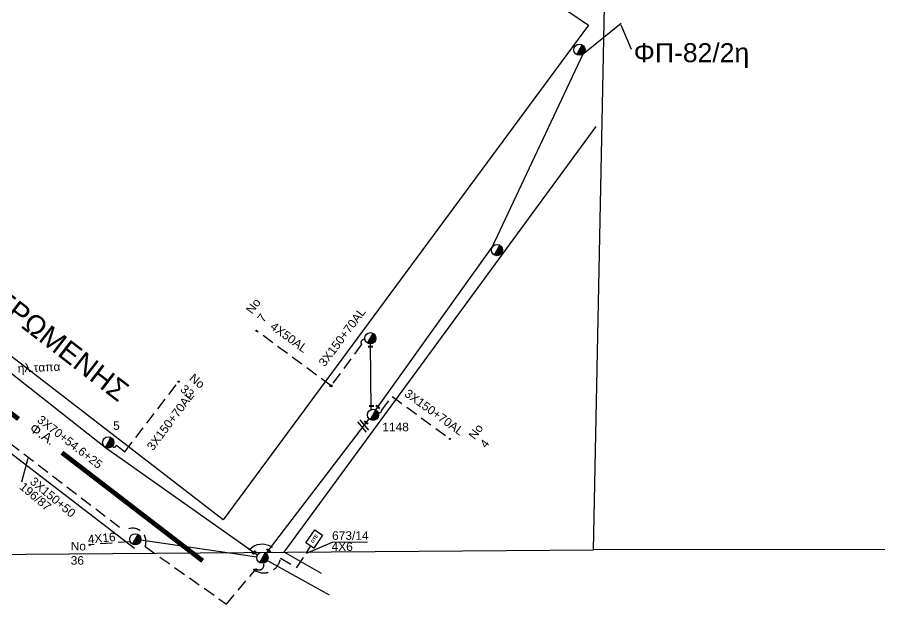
# Model space of a CAD drawing. Header units: millimetres. Extents: x 771 to 3391, y 686 to 1835.
# Drawn here: x 2753.9 to 2935.6, y 748.3 to 875.6 of the extents above; entities that cross this region are included whole.
import ezdxf

# ---------------------------------------------------------------- set-up
doc = ezdxf.new("R2010")
doc.units = ezdxf.units.MM
doc.linetypes.add('DASHED', pattern=[19.05, 12.7, -6.35])
for name, color, linetype in [('Pillar OTE', 7, 'Continuous'), ('Άγνωστα', 7, 'Continuous'), ('Γυμνά εναέρια ΧΤ (3Φ)   4x50CU', 7, 'Continuous'), ('Γυμνά εναέρια ΧΤ και ΦΟΠ (3Φ)   4x50+16AL', 7, 'Continuous'), ('Επιγραφές - Σχήματα', 7, 'Continuous'), ('Καλώδια ΧΤ   3x150+50CU', 7, 'DASHED'), ('Καλώδια ΧΤ   3x150+70AL', 7, 'DASHED'), ('Μηχανική τομή', 7, 'Continuous'), ('Στύλος ΦΜ', 7, 'Continuous'), ('Στύλος ΦΜ @ 1', 7, 'Continuous'), ('Συνδέσεις', 7, 'Continuous'), ('Συνεστραμμένα ΧΤ   3x70+54.6+25 AL', 7, 'SYN_LINE'), ('Τομή', 7, 'Continuous'), ('Υπόβαθρο ΔΕΗ', 7, 'Continuous'), ('Υπόγεια Καλώδια Δικτύου ΧΤ   .075', 7, 'DASHED'), ('Υπόγεια καλώδια Παροχών ΧΤ   4x16AL', 7, 'DASHED'), ('Υπόγεια καλώδια Παροχών ΧΤ   4x50AL', 7, 'DASHED'), ('Υπόγεια καλώδια Παροχών ΧΤ   4x6', 7, 'DASHED')]:
    doc.layers.add(name, color=color, linetype=linetype)
doc.styles.add('arial', font='arial.ttf')
doc.styles.get("Standard").update_dxf_attribs({"font": 'arial.ttf'})
doc.linetypes.add('SYN_LINE', pattern='A,0.5,-0.0001,["/\\/\\/\\/",Standard,S=0.1,R=0,X=0,Y=-0.05],-0.25', length=0.7501)
doc.dimstyles.new('ISO-25', dxfattribs={"dimtxt": 2.5, "dimasz": 2.5, "dimexe": 1.25, "dimexo": 0.625, "dimtad": 1, "dimtxsty": 'Standard', "dimcen": 2.5, "dimadec": 0, "dimazin": 0, "dimtfac": 1, "dimtmove": 0, "dimatfit": 3, "dimfxl": 1, "dimarcsym": 0})

# ---------------------------------------------------------------- blocks, each defined once
blk = doc.blocks.new('ΥΠΑΡΧΩΝ ΤΣΙΜΕΝΤΕΝΙΟΣ ΣΤΥΛΟΣ')
at = {"layer": 'Στύλος ΦΜ'}
blk.add_hatch(color=7, dxfattribs=at).paths.add_polyline_path([(-1.29, -2.28, 0.574793), (2.62, 0, 0.268822), (1.3, 2.27)])
at = {"layer": 'Στύλος ΦΜ', "color": 7}
blk.add_line((-1.29, -2.28), (1.3, 2.27), dxfattribs=at)
blk.add_circle((0, 0), 2.62, dxfattribs=at)
at = {"layer": 'Στύλος ΦΜ', "flags": 4}
for tag, p in [('ΑΡΙΘΜΟΣ', (-4.68, 8.05)), ('ΤΥΠΟΣ', (-4.91, 3.03))]:
    blk.add_attdef(tag, p, '', height=4, dxfattribs=at)
blk = doc.blocks.new('_ΣΥΝΔΕΣΗ')
at = {"layer": 'Συνδέσεις', "linetype": 'SYN_LINE', "ltscale": 40}
blk.add_hatch(color=256, dxfattribs=at).paths.add_polyline_path([(0.5, -0.01, 1), (-0.5, -0.01, 1)])
at = {"layer": 'Συνδέσεις'}
blk.add_circle((0, -0.01), 0.5, dxfattribs=at)
blk = doc.blocks.new('ΜΗΧΑΝΙΚΗ ΤΟΜΗ')
at = {"layer": 'Μηχανική τομή', "ltscale": 40}
for p, q in [((-1.89, 0.78), (1.89, 0.78)), ((1.89, 0), (-1.89, 0))]:
    blk.add_line(p, q, dxfattribs=at)
blk = doc.blocks.new('ΤΟΜΗ')
at = {"layer": 'Τομή', "ltscale": 40}
for p, q in [((-5.68, 0), (5.68, 0)), ((5.68, -2.33), (-5.68, -2.33))]:
    blk.add_line(p, q, dxfattribs=at)
blk = doc.blocks.new('PILLAR ΟΤΕ')
at = {"layer": 'Pillar OTE', "ltscale": 40}
blk.add_lwpolyline([(-3.31, 2.02), (3.39, 2.02), (3.39, -1.99), (-3.31, -1.99)], close=True, dxfattribs=at)
at = {"layer": 'Pillar OTE', "insert": (-1.81, 0.71), "char_height": 1.3575, "width": 109.961, "attachment_point": 1}
blk.add_mtext('{\\fArial|b1|i0|c161|p34;OTE}', dxfattribs=at)
blk = doc.blocks.new('TSONTA XT1')
at = {"ltscale": 40}
h = blk.add_hatch(color=256, dxfattribs=at)
h.dxf.hatch_style = 1
h.paths.add_polyline_path([(595.96, 2487.66), (597.07, 2488.77), (595.96, 2489.87), (594.85, 2488.77)])
blk.add_lwpolyline([(594.85, 2488.77), (595.96, 2489.87), (597.07, 2488.77), (595.96, 2487.66)], close=True, dxfattribs=at)

msp = doc.modelspace()

# ---------------------------------------------------------------- linework, layer by layer
at = {"color": 85, "const_width": 1}
for points in [[(2724.56707, 813.73521), (2754.20301, 790.95777)], [(2763.34081, 783.86235), (2792.97675, 761.08491)]]:
    msp.add_lwpolyline(points, dxfattribs=at)
at = {"layer": 'Γυμνά εναέρια ΧΤ (3Φ)   4x50CU', "color": 173, "linetype": 'Continuous', "ltscale": 0.2}
msp.add_lwpolyline([(2828.49994, 792.95372), (2828.32098, 806.79923)], dxfattribs=at)
at = {"layer": 'Γυμνά εναέρια ΧΤ και ΦΟΠ (3Φ)   4x50+16AL', "color": 173, "linetype": 'Continuous', "ltscale": 0.2}
msp.add_lwpolyline([(2829.44859, 792.85521), (2853.98817, 827.1687), (2873.14909, 867.87409), (2881.14848, 874.30658)], dxfattribs=at)
at = {"layer": 'Γυμνά εναέρια ΧΤ και ΦΟΠ (3Φ)   4x50+16AL', "color": 133, "linetype": 'Continuous', "ltscale": 0.2}
for points in [[(2806.38725, 762.59549), (2828.01763, 791.0133)], [(2779.9579, 765.49225), (2804.41235, 761.91074)]]:
    msp.add_lwpolyline(points, dxfattribs=at)
at = {"layer": 'Καλώδια ΧΤ   3x150+50CU', "color": 133, "linetype": 'DASHED', "ltscale": 0.2}
msp.add_lwpolyline([(2749.67991, 787.97597, -0.710294137), (2752.30255, 785.9653), (2776.54897, 767.37656, -0.760276954), (2780.84479, 764.08312), (2797.97487, 751.98996), (2797.97487, 751.98996), (2804.23518, 759.37986, 0.783357126), (2805.79281, 760.58211)], format="xyb", dxfattribs=at)
at = {"layer": 'Καλώδια ΧΤ   3x150+70AL', "color": 173, "linetype": 'DASHED', "ltscale": 0.2}
for points in [[(2827.17127, 807.66053, 0.774005735), (2826.46342, 806.68421), (2820.01473, 797.9501)], [(2829.97129, 792.23194, 0.39905745), (2830.67624, 792.71945), (2832.88134, 795.72224), (2845.16171, 786.70415)]]:
    msp.add_lwpolyline(points, format="xyb", dxfattribs=at)
at = {"layer": 'Καλώδια ΧΤ   3x150+70AL', "color": 133, "linetype": 'DASHED', "ltscale": 0.2}
msp.add_lwpolyline([(2773.93222, 785.20072, 0.590051828), (2774.79949, 785.42457), (2776.55987, 784.06812), (2787.95719, 798.85942)], format="xyb", dxfattribs=at)
at = {"layer": 'Συνεστραμμένα ΧΤ   3x70+54.6+25 AL', "color": 133, "linetype": 'SYN_LINE', "ltscale": 20}
for points in [[(2725.70533, 822.38027), (2746.8937, 805.07058), (2772.49816, 784.98834), (2804.55451, 762.32336), (2804.55451, 762.32336)], [(2805.57995, 761.73877), (2819.60808, 753.9182)]]:
    msp.add_lwpolyline(points, dxfattribs=at)
at = {"layer": 'Υπόβαθρο ΔΕΗ'}
for points in [[(887.18759, 748.25165), (2875.29445, 763.38266), (2895.53155, 1762.67838)], [(2899.29583, 1762.81833), (3390.67144, 1752.79437), (3381.94404, 763.79634), (2875.29445, 763.38266)], [(2710.13438, 875.43678), (2732.51458, 886.99574), (2738.35427, 890.51777), (2753.84392, 900.00019), (2767.95655, 909.54074), (2782.23358, 920.23345), (2784.43724, 922.81994), (2791.59912, 930.0291), (2874.22971, 873.88202), (2797.31105, 769.70324), (2725.87043, 824.75127), (2710.13438, 875.43678)], [(2818.01146, 758.40565), (2810.17585, 762.88706), (2875.86006, 852.54803)], [(2698.4856, 761.91828), (2699.11415, 801.66824), (2719.05966, 809.4259), (2778.61483, 763.76738)], [(2820.30653, 765.02681), (2827.67621, 765.08071)]]:
    msp.add_lwpolyline(points, dxfattribs=at)
msp.add_arc((2805.51386, 760.81505), 3.75474, 58.583703, 134.3394199, dxfattribs=at)
at = {"layer": 'Υπόγεια καλώδια Παροχών ΧΤ   4x16AL', "color": 133, "linetype": 'DASHED', "ltscale": 0.2}
msp.add_lwpolyline([(2777.73195, 765.10102), (2769.06942, 764.47651)], dxfattribs=at)
at = {"layer": 'Υπόγεια καλώδια Παροχών ΧΤ   4x50AL', "color": 173, "linetype": 'DASHED', "ltscale": 0.2}
msp.add_lwpolyline([(2820.01473, 797.9501), (2804.21553, 809.61518)], dxfattribs=at)
at = {"layer": 'Υπόγεια καλώδια Παροχών ΧΤ   4x6', "color": 133, "linetype": 'DASHED', "ltscale": 0.2}
msp.add_lwpolyline([(2804.28021, 758.89742, 0.512269724), (2809.35058, 761.63771), (2812.82539, 759.70053), (2815.72136, 764.07887)], format="xyb", dxfattribs=at)

# ---------------------------------------------------------------- block references
at = {"layer": 'Pillar OTE', "xscale": 0.4999999999999999, "yscale": 0.4999999999999999, "zscale": 0.4999999999999999, "rotation": 55.98998301452497}
msp.add_blockref('PILLAR ΟΤΕ', (2816.47576, 765.67302), dxfattribs=at)
at = {"layer": 'Μηχανική τομή'}
for p, xscale, yscale, zscale, rotation in [((2828.33002, 806.0992), 0.249999999999919, 0.249999999999919, 0.249999999999919, 1.376975986633949), ((2828.53576, 793.59627), 0.249999999999919, 0.249999999999919, 0.249999999999919, 1.376975986633949), ((2829.95072, 793.55734), 0.249999999999919, 0.249999999999919, 0.249999999999919, 141.0151851312231), ((2827.46783, 790.30054), 0.249999999999919, 0.249999999999919, 0.249999999999919, 141.015185131223), ((2803.89795, 762.79264), 0.249999999999919, 0.249999999999919, 0.249999999999919, 48.20581821894722), ((2806.84448, 763.1962), 0.2500000000001928, 0.2500000000001928, 0.2500000000001928, 324.6262724647312)]:
    msp.add_blockref('ΜΗΧΑΝΙΚΗ ΤΟΜΗ', p, dxfattribs=dict(at, xscale=xscale, yscale=yscale, zscale=zscale, rotation=rotation))
at = {"layer": 'Στύλος ΦΜ @ 1', "ltscale": 40, "xscale": 0.4499999999998181, "yscale": 0.4499999999998181, "zscale": 0.4499999999998181}
for p in [(2872.34656, 868.73612), (2854.97339, 826.52335), (2828.30575, 807.9769), (2778.78747, 765.62352), (2805.57769, 761.74007)]:
    msp.add_blockref('ΥΠΑΡΧΩΝ ΤΣΙΜΕΝΤΕΝΙΟΣ ΣΤΥΛΟΣ', p, dxfattribs=at)
at = {"layer": 'Στύλος ΦΜ @ 1', "ltscale": 40}
ref = msp.add_blockref('ΥΠΑΡΧΩΝ ΤΣΙΜΕΝΤΕΝΙΟΣ ΣΤΥΛΟΣ', (2828.86303, 791.83332), dxfattribs=dict(at, xscale=0.4499999999998181, yscale=0.4499999999998181, zscale=0.4499999999998181))
ref.add_attrib('ΤΥΠΟΣ', '1148', (2830.81228, 788.36887), dxfattribs={"layer": 'Στύλος ΦΜ', "height": 1.8, "flags": 4})
ref = msp.add_blockref('ΥΠΑΡΧΩΝ ΤΣΙΜΕΝΤΕΝΙΟΣ ΣΤΥΛΟΣ', (2773.0792, 786.01281), dxfattribs=dict(at, xscale=0.4499999999998181, yscale=0.4499999999998181, zscale=0.4499999999998181))
ref.add_attrib('ΤΥΠΟΣ', '5', (2774.12298, 788.67603), dxfattribs={"layer": 'Στύλος ΦΜ', "height": 1.8, "flags": 4})
at = {"layer": 'Συνδέσεις'}
for p, xscale, yscale, zscale in [((2804.30591, 809.54845), 0.25, 0.25, 0.25), ((2787.93731, 798.83361), 0.25, 0.25, 0.25), ((2820.01473, 797.9501), 0.4777242751394019, 0.4777242751394019, 0.4777242751394019), ((2845.04743, 786.75583), 0.25, 0.25, 0.25), ((2769.1892, 764.4411), 0.25, 0.25, 0.25), ((2802.88965, 763.50048), 0.25, 0.25, 0.25), ((2807.47103, 764.01935), 0.25, 0.25, 0.25)]:
    msp.add_blockref('_ΣΥΝΔΕΣΗ', p, dxfattribs=dict(at, xscale=xscale, yscale=yscale, zscale=zscale))
at = {"layer": 'Συνδέσεις', "xscale": 0.3075184835441075, "yscale": 0.3075184835441075, "zscale": 0.3075184835441075, "rotation": 47.26439716786789}
msp.add_blockref('TSONTA XT1', (3241.79875, 105.14634), dxfattribs=at)
at = {"layer": 'Τομή', "xscale": 0.2500000000000557, "yscale": 0.2500000000000557, "zscale": 0.2500000000000557, "rotation": 310.1753973558997}
msp.add_blockref('ΤΟΜΗ', (2826.99222, 789.66612), dxfattribs=at)

# ---------------------------------------------------------------- texts
at = {"ltscale": 40, "insert": (2740.37838, 826.7739), "char_height": 4, "width": 50.2149778, "attachment_point": 1, "rotation": 322.3377366, "style": 'arial'}
msp.add_mtext('{\\H1.083x;ΦANEPΩMENHΣ}', dxfattribs=at)
at = {"layer": 'Άγνωστα', "color": 7, "char_height": 1.8, "attachment_point": 1}
for s, insert, rotation in [('4X50AL', (2808.09784, 811.54277), 323.7017249), ('3X70+54.6+25', (2759.0794, 791.88199), 322.1769239), ('3X150+50', (2757.59812, 778.89002), 319.9291488), ('196/87', (2755.39193, 777.78516), 319.9291488)]:
    msp.add_mtext_dynamic_manual_height_columns(s, width=1.8, gutter_width=12.5, heights=[0.04535], dxfattribs=dict(at, insert=insert, rotation=rotation))
at = {"layer": 'Άγνωστα', "color": 7}
note = msp.add_mtext_dynamic_manual_height_columns('ηλ.ταπα\\P', width=1.8, gutter_width=12.5, heights=[0.04535, 0], dxfattribs=dict(at, insert=(2739.69642, 801.92891), char_height=1.8, attachment_point=1, rotation=2.4309439))
for column, words in zip(note.columns.linked_columns, ['\\P']):
    column.text = words
note = msp.add_mtext_dynamic_manual_height_columns('No ', width=1.8, gutter_width=1.93923, heights=[0.04535, 0], dxfattribs=dict(at, insert=(2788.27836, 803.05326), char_height=1.8, attachment_point=1, rotation=320.4577143))
for column, words in zip(note.columns.linked_columns, ['33']):
    column.text = words
note = msp.add_mtext_dynamic_manual_height_columns('No ', width=1.8, gutter_width=1.92719, heights=[0.04535, 0], dxfattribs=dict(at, insert=(2761.46721, 765.08568), char_height=1.8, attachment_point=1, rotation=359.8988373))
for column, words in zip(note.columns.linked_columns, ['36']):
    column.text = words
at = {"layer": 'Επιγραφές - Σχήματα', "ltscale": 0.2, "insert": (2883.762, 870.11621), "char_height": 4, "width": 19.6718533, "attachment_point": 1}
msp.add_mtext('ΦΠ-82/2η', dxfattribs=at)
at = {"layer": 'Επιγραφές - Σχήματα', "color": 85, "linetype": 'Continuous', "insert": (2757.45899, 790.21857), "char_height": 2.019182, "width": 8.1175664, "attachment_point": 1, "rotation": 325.6883755}
msp.add_mtext('Φ.Α.', dxfattribs=at)
at = {"layer": 'Καλώδια ΧΤ   3x150+70AL', "color": 7}
note = msp.add_mtext_dynamic_manual_height_columns('No ', width=1.8, gutter_width=1.7149, heights=[0.04535, 0], dxfattribs=dict(at, insert=(2799.84421, 811.19597), char_height=1.8, attachment_point=1, rotation=53.1633217))
for column, words in zip(note.columns.linked_columns, ['7']):
    column.text = words
at = {"layer": 'Καλώδια ΧΤ   3x150+70AL', "color": 7, "char_height": 1.8, "attachment_point": 1}
for insert, rotation in [((2817.25269, 802.91821), 53.1633217), ((2781.06394, 785.23327), 53.1633217), ((2836.36429, 797.39293), 324.1824203)]:
    msp.add_mtext_dynamic_manual_height_columns('3X150+70AL', width=1.8, gutter_width=12.5, heights=[0.04535], dxfattribs=dict(at, insert=insert, rotation=rotation))
at = {"layer": 'Καλώδια ΧΤ   3x150+70AL', "color": 7}
note = msp.add_mtext_dynamic_manual_height_columns('No ', width=1.8, gutter_width=1.92719, heights=[0.04535, 0], dxfattribs=dict(at, insert=(2846.59295, 784.5647), char_height=1.8, attachment_point=1, rotation=53.1633217))
for column, words in zip(note.columns.linked_columns, ['4']):
    column.text = words
at = {"layer": 'Υπόγεια Καλώδια Δικτύου ΧΤ   .075', "color": 7, "char_height": 1.8, "attachment_point": 1}
for s, insert, rotation in [('\\pt1.8;4X16', (2768.69458, 766.49509), 5.4782772), ('673/14', (2820.23455, 767.30403), 0.054824), ('\\pt1.8;4X6', (2820.13031, 764.97056), 0.054824)]:
    msp.add_mtext_dynamic_manual_height_columns(s, width=1.8, gutter_width=12.5, heights=[0.04535], dxfattribs=dict(at, insert=insert, rotation=rotation))

# ---------------------------------------------------------------- leaders
at = {"layer": 'Επιγραφές - Σχήματα', "ltscale": 40}
for points in [[(2881.08272, 873.96755), (2883.24903, 868.86035)], [(2756.15197, 782.63841), (2754.80061, 777.65027)], [(2814.88256, 762.70327), (2820.30653, 765.02681)]]:
    msp.add_leader(points, dimstyle='ISO-25', override={"dimasz": 1, "dimtad": 0}, dxfattribs=at)

doc.saveas('drawing.dxf')
